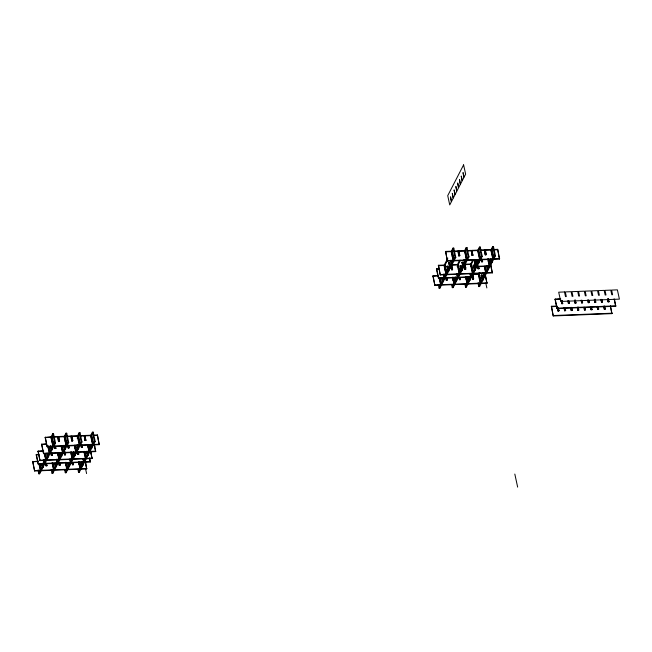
<?xml version="1.0" encoding="UTF-8"?>
<svg xmlns="http://www.w3.org/2000/svg" width="652" height="652" viewBox="0 0 652 652"><rect width="100%" height="100%" fill="white"/><g stroke="black" fill="none" stroke-linecap="round" stroke-linejoin="round"><path stroke-width="0.98" d="M85.502 462.007L86.692 468.927L34.613 471.005L32.6 461.73L38.615 461.07M89.691 457.859L90.269 461.999L38.191 464.069L36.178 454.803L38.329 454.297M90.872 451.616L92.062 458.535L39.984 460.605L37.963 451.339L43.016 450.711M94.45 444.68L95.64 451.6L43.562 453.678L41.541 444.403L46.594 443.784M93.562 435.12L97.425 434.966L99.218 444.672L47.14 446.742L45.118 437.476L51.141 436.807L53.146 446.082L54.711 443.05L52.698 433.776L53.521 433.743L55.534 443.018L53.961 446.049L51.956 436.775M50.832 437.394L52.698 433.776M51.182 438.266L53.521 433.743M34.613 471.005L32.82 461.306M38.191 464.069L36.398 454.371M39.984 460.605L38.191 450.907M43.562 453.678L41.769 443.971M47.14 446.742L45.347 437.044M65.184 436.253L67.172 445.528L68.737 442.488L66.724 433.213L65.901 433.246L67.914 442.521L66.349 445.56L64.361 436.286L58.566 436.514L59.576 441.151L58.533 441.616L57.751 436.547L53.888 436.701M39.813 464.248L41.223 470.744L39.65 473.776L38.835 473.808L40.4 470.777L38.998 464.281M41.386 463.596L42.193 467.305L40.62 470.345L39.218 463.857M43.994 460.1L44.801 463.808L43.228 466.848L42.413 466.881L43.977 463.841L43.171 460.133M46.748 453.205L47.555 456.913L45.99 459.945L44.589 453.458M48.558 445.992L50.163 453.409L48.598 456.449L47.775 456.481L49.348 453.442L47.743 446.025M50.326 446.27L51.133 449.978L49.568 453.018L48.166 446.522M51.736 437.207L53.741 446.481L52.176 449.513L51.353 449.546L52.926 446.514L50.913 437.239L45.118 437.476M59.356 441.583L58.566 436.514M42.201 463.564L43.008 467.272L41.443 470.312L40.041 463.825M47.572 453.173L48.378 456.881L46.805 459.913L45.404 453.425M51.149 446.237L51.956 449.945L50.383 452.985L48.981 446.49M46.651 463.556L46.83 465.838L46.015 465.87L45.836 463.588M52.013 453.156L52.201 455.446L51.378 455.479L51.198 453.189M55.591 446.229L55.779 448.511L54.955 448.543L54.776 446.261M58.533 441.616L57.751 436.547M64.035 436.864L65.901 433.246M64.385 437.736L66.724 433.213M52.845 465.178L52.6 465.609L53.44 465.577M65.371 440.923L65.118 441.347L65.966 441.314M53.415 465.577L53.668 465.145L52.82 465.186M62.209 445.968L62.364 448.25L61.541 448.283L61.386 446.001M65.942 441.314L66.186 440.891L65.339 440.923M78.403 435.723L80.416 444.998L81.989 441.958L79.976 432.692L79.153 432.724L81.166 441.991L79.601 445.031L77.588 435.756L71.793 435.992L72.796 440.622L71.761 441.086L70.97 436.025L67.115 436.172M52.836 462.798L54.426 470.214L52.861 473.254L52.038 473.287L53.603 470.247L52.021 462.83M54.589 463.075L55.396 466.783L53.831 469.815L52.445 463.327M57.197 459.57L58.004 463.287L56.439 466.319L55.616 466.351L57.18 463.319L56.382 459.603M59.96 452.675L60.758 456.384L59.193 459.424L57.808 452.928M61.785 445.471L63.366 452.887L61.801 455.919L60.986 455.952L62.551 452.92L60.962 445.503M63.537 445.74L64.336 449.456L62.771 452.488L61.769 447.851L62.608 447.818M64.956 436.685L66.944 445.952L65.379 448.992L64.564 449.024L66.129 445.984L64.141 436.718L58.346 436.946M72.576 441.054L71.793 435.992M55.412 463.042L56.219 466.75L54.646 469.782L53.26 463.295M60.775 452.643L61.581 456.351L60.017 459.391L58.631 452.896M64.352 445.707L65.159 449.424L63.594 452.455L62.584 447.818M59.878 463.034L60.277 464.884L59.234 465.349L58.851 462.138M65.037 451.706L65.42 454.917L64.605 454.949L64.426 452.667M68.819 445.699L68.998 447.989L68.183 448.022L68.004 445.732M71.761 441.086L70.97 436.025M77.286 436.343L79.153 432.724M77.172 438.12L79.976 432.692M65.852 465.088L66.887 464.623L65.852 465.08L66.072 464.656M74.793 447.753L75.836 447.296L74.793 447.753L75.013 447.329M78.37 440.825L79.414 440.361L78.37 440.825L78.59 440.393M91.63 435.202L93.644 444.468L95.208 441.437L93.195 432.162L92.38 432.194L94.393 441.469L92.82 444.501L90.807 435.234L85.021 435.463L85.803 440.524L84.98 440.556L84.198 435.495L80.335 435.65M66.064 462.268L67.678 469.684L66.105 472.724L65.29 472.757L66.854 469.717L65.249 462.301M67.841 462.545L68.647 466.253L67.074 469.293L65.665 462.798M70.449 459.049L71.255 462.757L69.682 465.789L68.867 465.821L70.432 462.79L69.625 459.081M73.203 452.146L74.01 455.854L72.445 458.894L71.035 452.406M75.004 444.941L76.618 452.358L75.053 455.398L74.23 455.43L75.803 452.39L74.393 445.903M76.781 445.218L77.588 448.926L76.023 451.958L74.613 445.471M78.183 436.155L80.196 445.43L78.631 448.462L77.808 448.494L79.381 445.463L77.368 436.188L71.573 436.416M85.803 440.524L85.021 435.463M68.656 462.512L69.462 466.221L67.898 469.261L66.488 462.765M74.026 452.113L74.833 455.821L73.26 458.861L71.85 452.374M77.604 445.186L78.411 448.894L76.838 451.926L75.428 445.438M73.097 462.504L73.277 464.786L72.462 464.819L72.282 462.537M78.468 452.105L78.647 454.387L77.824 454.42L77.645 452.138M82.046 445.177L82.225 447.459L81.402 447.492L81.223 445.21M84.98 440.556L84.198 435.495M90.506 435.813L92.38 432.194M90.864 436.685L93.195 432.162M84.442 454.159L85.477 453.694L84.442 454.159L85.257 454.126M99.218 444.672L97.425 434.966M79.291 461.746L80.897 469.163L79.332 472.195L78.509 472.227L80.082 469.195L78.468 461.779M81.06 462.015L81.867 465.724L80.302 468.764L78.892 462.276M83.668 458.519L84.475 462.227L82.91 465.267L82.087 465.3L83.66 462.26L82.853 458.552M86.431 451.624L87.238 455.332L85.665 458.364L84.263 451.877M88.436 445.34L89.846 451.828L88.273 454.868L87.458 454.9L89.022 451.86L87.612 445.373M90.009 444.688L90.815 448.397L89.242 451.437L87.841 444.941M91.41 435.626L93.423 444.9L91.85 447.94L91.035 447.973L92.6 444.933L90.587 435.658L84.793 435.895M81.883 461.983L82.69 465.691L81.125 468.731L79.715 462.244M87.246 451.591L88.053 455.3L86.488 458.332L85.078 451.844M90.824 444.656L91.63 448.364L90.066 451.404L88.656 444.908M85.689 464.297L85.909 463.865M91.052 453.898L91.272 453.466M94.63 446.962L94.85 446.538M98.207 440.035L98.428 439.603M485.365 274.525L486.954 283.302L434.876 285.372L432.863 276.106L437.916 275.478M438.454 278.445L438.674 278.013L472.17 276.676L471.95 277.108L438.454 278.445L436.441 269.17L439.562 268.624M490.728 264.125L492.325 272.903L440.247 274.981L438.454 265.274L444.248 265.046L446.253 274.321L447.818 271.281L447.036 266.22L447.851 266.187L448.861 270.816L448.038 270.849L447.036 266.22M493.825 249.496L497.688 249.341L499.481 259.04L447.394 261.118L445.609 251.411L451.404 251.183L453.409 260.458L454.974 257.418L452.961 248.143L453.784 248.11L455.797 257.385L454.224 260.425L452.219 251.15M443.653 274.076L444.46 277.785L446.033 274.745L444.02 265.478L447.826 258.102M451.094 251.762L452.961 248.143M444.444 266.212L447.712 259.879M451.445 252.634L453.784 248.11M434.876 285.372L433.083 275.674M440.247 274.981L438.454 265.274M447.394 261.118L445.609 251.411M445.251 269.683L445.023 270.107L446.074 269.651L445.243 269.683M448.038 270.849L449.611 267.817L448.82 262.748L449.644 262.715L450.646 267.353L449.831 267.385L448.82 262.748M445.063 265.014L447.068 274.288L448.641 271.248L447.851 266.187M448.861 270.816L450.426 267.785L449.644 262.715M465.447 250.621L467.435 259.895L469 256.855L466.987 247.589L466.164 247.621L468.177 256.888L466.612 259.928L464.623 250.653L458.829 250.89L459.839 255.519L458.796 255.983L458.014 250.922L454.151 251.069M439.88 277.695L441.486 285.111L439.913 288.151L439.098 288.184L440.662 285.144L439.057 277.728M441.648 277.972L442.455 281.68L440.882 284.712L439.481 278.225M444.257 274.468L445.063 278.184L443.49 281.216L442.675 281.248L444.24 278.217L443.433 274.5M449.831 267.385L451.396 264.353L450.589 260.637M451.999 251.582L454.004 260.849L452.439 263.889L451.616 263.921L453.189 260.882L451.176 251.615L445.381 251.843M450.834 266.138L451.64 269.846L452.464 269.814L451.673 264.753L457.468 264.516L459.456 273.791L461.021 270.751L460.239 265.69L461.062 265.657L462.064 270.295L461.249 270.327L460.239 265.69M459.619 255.951L458.829 250.89M442.463 277.939L443.27 281.648L441.706 284.68L440.304 278.192M450.646 267.353L452.219 264.321L451.412 260.604M446.913 277.931L447.093 280.213L446.278 280.246L446.098 277.964M451.64 269.846L450.858 264.785M458.796 255.983L458.014 250.922M452.464 269.814L451.673 264.753M457.296 264.81L459.627 260.287M464.297 251.24L466.164 247.621M457.06 274.476L457.671 277.255L459.236 274.223L457.468 264.516M465.218 251.053L467.207 260.327L465.642 263.359L464.827 263.392L466.392 260.36L464.623 250.653M457.182 266.587L460.451 260.254M464.648 252.112L466.987 247.589M453.083 279.553L453.931 279.521L454.688 284.582L453.124 287.622L452.301 287.654L453.865 284.614L453.107 279.553M461.249 270.327L462.814 267.287L462.023 262.226L462.847 262.194L463.857 266.831L463.034 266.864L462.023 262.226M465.634 255.291L465.381 255.723L466.449 255.258L465.601 255.291M458.291 264.484L460.279 273.758L461.844 270.719L461.062 265.657M462.064 270.295L463.629 267.255L462.847 262.194M478.666 250.099L480.679 259.366L482.252 256.334L480.239 247.059L479.416 247.092L481.429 256.366L479.864 259.398L477.851 250.132L472.056 250.36L472.839 255.429L472.024 255.462L471.233 250.392L467.378 250.547M454.851 277.442L455.658 281.151L454.094 284.19L452.708 277.695M457.459 273.946L458.266 277.654L456.702 280.694L455.878 280.727L457.443 277.687L456.644 273.979M463.034 266.864L464.599 263.824L463.8 260.115M463.857 264.688L464.868 269.325L465.683 269.292L464.9 264.223L470.695 263.995L472.708 273.261L474.273 270.23L473.491 265.16L474.306 265.128L475.316 269.765L474.493 269.798L473.491 265.16M472.839 255.429L472.056 250.36M455.675 277.41L456.481 281.118L454.909 284.158L453.523 277.662M463.857 266.831L465.422 263.791L464.615 260.083M460.141 277.402L460.32 279.684L459.497 279.716L459.318 277.434M464.868 269.325L464.281 265.185M472.024 255.462L471.233 250.392M465.683 269.292L464.9 264.223M470.312 273.946L470.915 276.733L472.488 273.693L470.475 264.419L472.879 259.757M477.549 250.71L479.416 247.092M470.426 266.057L473.694 259.724M477.9 251.582L480.239 247.059M466.335 279.023L466.115 279.455L467.15 278.991L466.335 279.023M471.477 269.056L472.521 268.591L471.477 269.056L472.301 269.023M471.51 263.962L473.523 273.229L475.096 270.197L474.306 265.128M475.846 266.35L490.76 265.755L490.54 266.187L475.626 266.782L474.436 259.863M491.893 249.569L493.906 258.844L495.471 255.804L493.458 246.529L492.643 246.562L494.656 255.837L493.083 258.877L491.07 249.602L485.275 249.83L486.286 254.467L485.243 254.932L484.46 249.863L480.597 250.018M466.327 276.644L467.94 284.06L466.367 287.092L465.552 287.125L467.117 284.093L465.512 276.676M468.103 276.913L468.91 280.621L467.337 283.661L465.927 277.173M470.711 273.416L471.518 277.124L469.945 280.164L469.13 280.197L470.695 277.157L469.888 273.449M474.493 269.798L476.066 266.758L474.656 260.27M477.044 259.586L477.851 263.294L476.286 266.334L474.876 259.838M478.446 250.523L480.459 259.798L478.894 262.837L478.071 262.87L479.644 259.83L477.631 250.555L471.836 250.792M471.714 274.557L472.724 279.195L473.539 279.162L472.757 274.093L478.552 273.864L480.565 283.131L482.13 280.099L481.347 275.03L482.162 274.997L483.173 279.635L482.35 279.667L481.347 275.03M486.066 254.899L485.275 249.83M468.918 276.88L469.725 280.588L468.16 283.628L466.75 277.141M475.316 269.765L476.881 266.725L475.471 260.238M477.867 259.553L478.674 263.261L477.101 266.301L475.691 259.806M472.724 279.195L472.138 275.054M478.731 266.481L478.91 268.763L478.087 268.795L477.908 266.513M482.309 259.545L482.488 261.827L481.665 261.859L481.486 259.577M485.243 254.932L484.46 249.863M473.539 279.162L472.757 274.093M478.161 274.614L479.098 272.805M490.769 250.181L492.643 246.562M478.519 275.486L479.913 272.772M491.127 251.053L493.458 246.529M484.705 268.534L485.74 268.07L484.705 268.534L485.52 268.502M479.367 273.832L481.388 283.098L482.953 280.067L482.162 274.997M499.481 259.04L497.688 249.341M479.147 274.256L481.16 283.53L479.595 286.57L478.772 286.603L480.345 283.563L478.332 274.288L472.537 274.525M482.35 279.667L483.923 276.635L483.116 272.919M485.121 266.644L486.531 273.131L484.958 276.171L484.143 276.203L485.707 273.164L484.297 266.676M486.694 265.992L487.5 269.7L485.927 272.74L484.526 266.244M488.495 258.787L490.108 266.203L488.535 269.235L487.72 269.268L489.285 266.236L487.68 258.82M490.271 259.056L491.078 262.772L489.505 265.804L488.103 259.317M491.673 250.001L493.686 259.268L492.113 262.308L491.298 262.34L492.863 259.3L490.85 250.034L485.055 250.262M483.173 279.635L484.738 276.603L483.931 272.886M487.509 265.959L488.315 269.667L486.751 272.707L485.341 266.212M491.086 259.023L491.893 262.74L490.328 265.772L488.918 259.284M485.952 278.665L486.172 278.233M491.315 268.265L491.535 267.833M498.47 254.402L498.69 253.97M610.525 305.78L611.918 313.628L553.222 315.967L551.429 306.261L557.224 306.032L558.014 311.102L559.049 310.637L558.446 307.85M614.526 299.341L615.716 306.261L557.028 308.6L555.015 299.325L560.06 298.706M553.222 315.967L551.429 306.261M557.028 308.6L555.235 298.901M558.014 311.102L557.631 307.883M562.244 300.49L562.627 303.702L561.812 303.734L561.429 300.523M565.26 308.518L565.667 310.368L564.624 310.833L564.241 307.622M569.066 301.151L569.245 303.441L568.422 303.473L568.242 301.183M571.674 307.328L572.057 310.539L571.233 310.572L570.85 307.361M575.471 299.961L575.855 303.172L575.04 303.204L574.656 299.993M578.283 307.068L578.666 310.279L577.851 310.311L577.468 307.1M582.285 300.629L582.464 302.911L581.649 302.944L581.47 300.662M585.097 307.728L585.276 310.01L584.461 310.042L584.282 307.76M588.895 300.36L589.082 302.65L588.259 302.683L588.08 300.393M591.511 306.538L591.894 309.749L591.071 309.781L590.688 306.57M595.309 299.17L595.692 302.381L594.877 302.414L594.494 299.203M598.324 307.198L598.723 309.056L597.68 309.521L597.305 306.31M602.122 299.838L602.301 302.12L601.486 302.153L601.307 299.871M604.73 306.008L605.113 309.219L604.298 309.252L603.915 306.041M608.536 298.649L608.919 301.86L608.096 301.892L607.713 298.681M453.931 251.501L457.794 251.346M458.609 251.313L464.403 251.085M467.15 250.979L471.013 250.824M480.377 250.45L484.24 250.295M493.605 249.92L497.46 249.765M459.016 255.551L459.839 255.519M472.244 255.03L473.059 254.997M485.471 254.5L486.286 254.467M454.974 257.418L455.797 257.385M468.177 256.888L469 256.855M481.429 256.366L482.252 256.334M494.656 255.837L495.471 255.804M447.622 260.686L499.701 258.608M481.893 261.436L482.708 261.403M448.6 263.18L449.424 263.147M461.803 262.65L462.627 262.617M451.396 264.353L452.219 264.321M464.599 263.824L465.422 263.791M477.851 263.294L478.674 263.261M491.078 262.772L491.893 262.74M438.226 265.706L444.02 265.478M451.453 265.177L457.248 264.948M464.68 264.655L470.475 264.419M446.816 266.644L447.631 266.611M460.019 266.122L460.834 266.089M473.271 265.592L474.086 265.56M449.611 267.817L450.426 267.785M462.814 267.287L463.629 267.255M464.077 267.646L466.009 267.573M436.441 269.17L439.334 269.056M451.86 269.415L452.684 269.382M465.088 268.893L465.903 268.86M478.315 268.363L479.13 268.331M447.818 271.281L448.641 271.248M461.021 270.751L461.844 270.719M474.273 270.23L475.096 270.197M487.5 269.7L488.315 269.667M440.467 274.549L492.545 272.471M432.863 276.106L438.657 275.869M481.127 275.462L481.942 275.429M471.755 276.04L472.187 276.024M483.923 276.635L484.738 276.603M446.498 279.814L447.313 279.781M459.725 279.292L460.54 279.26M472.944 278.763L473.768 278.73M452.863 279.985L453.702 279.952L453.099 277.165M442.455 281.68L443.27 281.648M455.658 281.151L456.481 281.118M468.91 280.621L469.725 280.588M482.13 280.099L482.953 280.067M435.096 284.948L487.174 282.87M555.015 299.325L560.802 299.097M562.032 303.302L562.855 303.27M568.65 303.041L569.465 303.009M575.26 302.781L576.075 302.748M581.869 302.512L582.692 302.479M588.479 302.251L589.302 302.218M595.097 301.99L595.912 301.957M601.706 301.721L602.529 301.689M608.316 301.46L609.139 301.428M551.209 306.693L557.004 306.464M557.248 308.168L615.936 305.829M558.234 310.67L559.049 310.637M564.844 310.401L565.667 310.368M571.454 310.14L572.277 310.107M578.071 309.879L578.886 309.847M584.681 309.618L585.496 309.586M591.291 309.35L592.114 309.317M597.908 309.089L598.723 309.056M604.518 308.828L605.333 308.795M553.442 315.535L612.138 313.196M53.668 437.133L57.531 436.979M66.887 436.604L70.75 436.449M80.114 436.074L83.978 435.927M93.342 435.552L97.205 435.397M58.753 441.184L59.576 441.151M71.981 440.654L72.796 440.622M85.208 440.133L86.023 440.1M54.711 443.05L55.534 443.018M67.914 442.521L68.737 442.488M81.166 441.991L81.989 441.958M94.393 441.469L95.208 441.437M41.541 444.403L46.373 444.208M47.36 446.318L99.438 444.24M55.175 448.12L55.999 448.087M68.403 447.59L69.218 447.557M81.63 447.06L82.445 447.027M51.133 449.978L51.956 449.945M64.336 449.456L65.159 449.424M77.588 448.926L78.411 448.894M90.815 448.397L91.63 448.364M37.963 451.339L43.757 451.102M43.782 453.246L95.86 451.168M63.814 453.279L65.746 453.205M77.042 452.749L78.974 452.675M36.178 454.803L39.071 454.688M76.814 453.181L78.745 453.107M51.598 455.047L52.421 455.014M64.825 454.517L65.64 454.485M78.053 453.996L78.868 453.963M47.555 456.913L48.378 456.881M60.758 456.384L61.581 456.351M74.01 455.854L74.833 455.821M87.238 455.332L88.053 455.3M40.204 460.182L92.282 458.103M32.6 461.73L38.395 461.502M38.411 463.645L90.489 461.567M46.235 465.447L47.05 465.414M59.462 464.917L60.277 464.884M72.682 464.387L73.505 464.354M42.193 467.305L43.008 467.272M55.396 466.783L56.219 466.75M68.647 466.253L69.462 466.221M81.867 465.724L82.69 465.691M34.833 470.573L86.912 468.503M614.102 298.844L615.716 306.261M610.305 306.212L611.918 313.628M608.308 299.072L608.919 301.86M607.493 299.105L608.096 301.892M604.51 306.44L605.113 309.219M603.695 306.473L604.298 309.252M601.698 299.341L602.301 302.12M600.883 299.374L601.486 302.153M597.9 306.701L598.503 309.488M597.077 306.733L597.68 309.521M595.089 299.602L595.692 302.381M594.265 299.635L594.877 302.414M591.282 306.97L591.894 309.749M590.467 307.002L591.071 309.781M588.479 299.863L589.082 302.65M587.656 299.896L588.259 302.683M584.673 307.231L585.276 310.01M583.858 307.263L584.461 310.042M581.861 300.132L582.464 302.911M581.046 300.164L581.649 302.944M578.063 307.491L578.666 310.279M577.24 307.524L577.851 310.311M575.251 300.393L575.855 303.172M574.632 301.354L575.04 303.204M571.454 307.76L572.057 310.539M570.63 307.793L571.233 310.572M568.642 300.653L569.245 303.441M567.819 300.686L568.422 303.473M564.836 308.021L565.439 310.8M564.021 308.054L564.624 310.833M562.024 300.922L562.627 303.702M561.209 300.955L561.812 303.734M558.226 308.282L558.829 311.069M491.51 259.529L492.113 262.308M490.695 259.561L491.298 262.34M490.712 265.486L492.325 272.903M487.737 265.527L488.535 269.235M486.914 265.56L487.72 269.268M481.885 259.048L482.488 261.827M485.145 274.957L486.954 283.302M484.159 272.463L484.958 276.171M481.062 259.08L481.665 261.859M485.813 283.147L486.848 287.931M483.336 272.495L484.143 276.203M478.291 260.05L478.894 262.837M477.468 260.083L478.071 262.87M478.307 265.983L478.91 268.763M477.484 266.016L478.087 268.795M474.02 259.366L475.626 266.782M478.788 282.862L479.595 286.57M477.973 282.895L478.772 286.603M471.29 264.386L473.303 273.661L471.738 276.701L471.135 273.913M514.819 474.069L517.655 487.117M469.147 276.456L469.945 280.164M464.835 259.651L465.642 263.359M468.323 276.489L469.13 280.197M464.02 259.683L464.827 263.392M465.764 284.313L466.367 287.092M464.949 284.345L465.552 287.125M458.063 264.916L460.051 274.19L458.486 277.222L457.883 274.443M459.913 277.833L460.32 279.684M459.098 277.866L459.497 279.716M455.895 276.978L456.702 280.694M451.632 260.181L452.439 263.889M455.072 277.018L455.878 280.727M450.809 260.213L451.616 263.921M452.284 277.198L452.887 279.985M452.521 284.842L453.124 287.622M451.697 284.875L452.301 287.654M444.843 265.445L446.848 274.712L445.283 277.752L444.477 274.044M446.693 278.355L447.093 280.213M445.87 278.388L446.278 280.246M442.887 278.437L443.49 281.216M442.072 278.469L442.675 281.248M436.661 268.738L438.674 278.013M439.114 284.443L439.913 288.151M438.291 284.476L439.098 288.184M94.027 444.183L95.64 451.6M91.052 444.224L91.85 447.94M90.432 445.186L91.035 447.973M90.449 451.111L92.062 458.535M89.463 458.291L90.269 461.999M87.474 451.16L88.273 454.868M86.651 451.192L87.458 454.9M84.654 451.347L86.268 458.763L84.695 461.795L84.092 459.016M83.839 451.38L85.445 458.796L83.88 461.836L83.277 459.049M81.622 444.68L82.225 447.459M85.086 461.51L86.692 468.927M80.799 444.713L81.402 447.492M85.551 468.78L86.586 473.564M82.103 461.559L82.91 465.267M77.824 444.754L78.631 448.462M81.288 461.592L82.087 465.3M77.001 444.786L77.808 448.494M78.24 452.537L78.647 454.387M77.425 452.569L77.824 454.42M78.729 469.416L79.332 472.195M74.45 452.61L75.053 455.398M77.906 469.448L78.509 472.227M73.423 451.722L74.23 455.43M71.427 451.869L73.04 459.293L71.475 462.325L70.872 459.546M70.612 451.901L72.225 459.326L70.652 462.358L70.049 459.578M72.877 462.936L73.277 464.786M68.395 445.202L68.998 447.989M72.062 462.969L72.462 464.819M67.58 445.234L68.183 448.022M69.079 463.01L69.682 465.789M64.572 445.283L65.379 448.992M68.264 463.042L68.867 465.821M63.757 445.316L64.564 449.024M64.817 452.138L65.42 454.917M64.198 453.099L64.605 454.949M65.502 469.945L66.105 472.724M61.198 453.14L61.801 455.919M64.687 469.978L65.29 472.757M60.375 453.173L60.986 455.952M58.207 452.398L59.797 459.815L58.224 462.855L57.417 459.147M57.384 452.431L58.973 459.847L57.409 462.887L56.602 459.179M59.454 462.537L60.057 465.316M55.371 446.661L55.779 448.511M58.631 462.57L59.234 465.349M54.556 446.693L54.955 448.543M55.836 463.539L56.439 466.319M51.573 446.734L52.176 449.513M55.012 463.572L55.616 466.351M50.546 445.838L51.353 449.546M51.598 452.659L52.201 455.446M50.774 452.692L51.378 455.479M52.054 469.546L52.861 473.254M47.995 453.67L48.598 456.449M51.231 469.579L52.038 473.287M47.172 453.702L47.775 456.481M45.184 453.857L46.585 460.345L45.021 463.376L44.214 459.668M44.36 453.89L45.77 460.377L44.197 463.409L43.391 459.701M46.227 463.059L46.83 465.838M45.412 463.091L46.015 465.87M42.429 463.14L43.228 466.848M41.809 464.094L42.413 466.881M38.851 470.068L39.65 473.776M38.028 470.1L38.835 473.808M39.625 465.707L39.397 466.139L40.44 465.675L39.617 465.707M44.988 455.308L44.76 455.74L45.811 455.275L44.98 455.308M48.566 448.38L48.338 448.812L49.389 448.348L48.558 448.38M52.144 441.445L51.916 441.877L52.959 441.412L52.136 441.445M58.215 454.786L57.963 455.21L59.03 454.754L58.191 454.786M71.435 454.257L71.215 454.688L72.258 454.224L71.435 454.257M79.299 464.126L79.071 464.558L80.114 464.094L79.291 464.126M88.24 446.799L88.02 447.231L89.055 446.767L88.24 446.799M91.818 439.864L91.598 440.296L92.633 439.831L91.818 439.864M463.605 164.883L447.728 195.649L449.741 204.924L451.314 201.884L450.524 196.814L451.534 201.452L453.099 198.42L452.317 193.351L453.319 197.988L454.892 194.948L454.102 189.887L455.112 194.524L456.677 191.484L455.895 186.423L456.897 191.06L458.47 188.02L457.68 182.951L458.69 187.589L460.255 184.557L459.473 179.487L460.475 184.125L462.048 181.085L461.257 176.024L462.268 180.661L463.833 177.621L463.05 172.56L464.053 177.197L465.626 174.157L463.605 164.883M439.888 280.083L439.66 280.507L440.703 280.05L439.88 280.083M452.406 255.82L452.178 256.244L453.221 255.788L452.398 255.82M458.478 269.154L458.226 269.586L459.293 269.121L458.454 269.154M475.275 261.697L475.055 262.128L476.099 261.664L475.275 261.697M478.853 254.761L478.633 255.193L479.676 254.728L478.853 254.761M479.562 278.502L479.334 278.926L480.377 278.469L479.554 278.502M488.503 261.167L488.283 261.599L489.318 261.134L488.503 261.167M492.081 254.239L491.861 254.671L492.896 254.207L492.081 254.239M564.485 291.957L558.691 292.194L560.712 301.46L619.4 299.129L617.387 289.855L611.592 290.083L612.603 294.72L611.78 294.753L610.777 290.116L604.983 290.352L605.985 294.981L605.17 295.014L604.159 290.385L598.365 290.613L599.375 295.25L598.56 295.283L597.55 290.645L591.755 290.873L592.766 295.511L591.943 295.543L590.94 290.906L585.146 291.134L586.148 295.772L585.333 295.804L584.322 291.167L578.528 291.403L579.538 296.041L578.723 296.073L577.713 291.436L571.918 291.664L572.929 296.301L572.106 296.334L571.103 291.697L565.308 291.925L566.311 296.562L565.496 296.595L564.485 291.957"/></g></svg>
